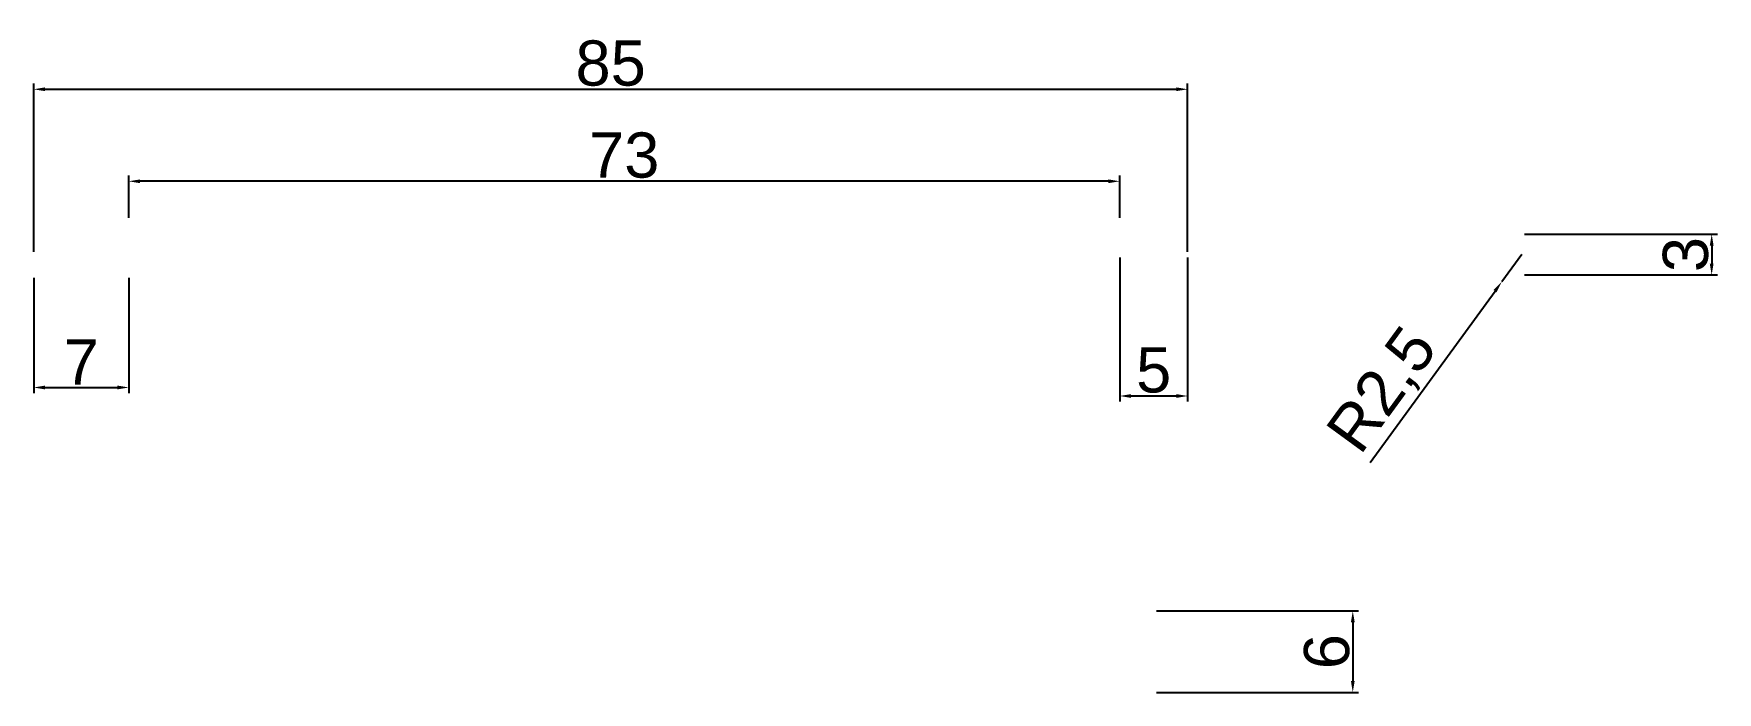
# Paper-space layout 'Orthographic' of a CAD drawing. Header units: millimetres. Extents: x 27 to 399, y 120 to 265.
import ezdxf

# ---------------------------------------------------------------- set-up
doc = ezdxf.new("R2010")
doc.units = ezdxf.units.MM
doc.styles.get("Standard").update_dxf_attribs({"font": 'arial.ttf'})
doc.dimstyles.new('ISO-25', dxfattribs={"dimtxt": 10, "dimasz": 2.5, "dimexe": 1.25, "dimexo": 0.625, "dimtad": 1, "dimtxsty": 'Standard', "dimcen": 2.5, "dimadec": 0, "dimazin": 0, "dimtfac": 1, "dimtmove": 0, "dimatfit": 3, "dimfxl": 1, "dimarcsym": 0})

# ---------------------------------------------------------------- blocks, each defined once
blk = doc.blocks.new('*D9')
at = {"color": 0, "lineweight": -2, "transparency": 16777216}
for p, q in [((27.27, 217.13), (27.27, 254.3)), ((29.77, 253.05), (279.77, 253.05)), ((282.27, 217.13), (282.27, 254.3))]:
    blk.add_line(p, q, dxfattribs=at)
at = {"color": 0, "transparency": 16777216}
for points in [[(29.77, 253.47), (29.77, 252.64), (27.27, 253.05)], [(279.77, 253.47), (279.77, 252.64), (282.27, 253.05)]]:
    blk.add_solid(points, dxfattribs=at)
at = {"layer": 'Defpoints', "color": 0, "transparency": 16777216}
for p in [(282.27, 253.05), (27.27, 216.51), (282.27, 216.51)]:
    blk.add_point(p, dxfattribs=at)
at = {"color": 0, "transparency": 16777216, "insert": (154.77, 258.78), "char_height": 10, "attachment_point": 5}
blk.add_mtext('85', dxfattribs=at)
blk = doc.blocks.new('*D10')
at = {"color": 0, "lineweight": -2, "transparency": 16777216}
for p, q in [((48.27, 224.63), (48.27, 233.96)), ((264.77, 232.71), (50.77, 232.71)), ((267.27, 224.63), (267.27, 233.96))]:
    blk.add_line(p, q, dxfattribs=at)
at = {"color": 0, "transparency": 16777216}
for points in [[(50.77, 233.12), (50.77, 232.29), (48.27, 232.71)], [(264.77, 233.12), (264.77, 232.29), (267.27, 232.71)]]:
    blk.add_solid(points, dxfattribs=at)
at = {"layer": 'Defpoints', "color": 0, "transparency": 16777216}
for p in [(48.27, 232.71), (48.27, 224.01), (267.27, 224.01)]:
    blk.add_point(p, dxfattribs=at)
at = {"color": 0, "transparency": 16777216, "insert": (157.77, 238.44), "char_height": 10, "attachment_point": 5}
blk.add_mtext('73', dxfattribs=at)
blk = doc.blocks.new('*D11')
at = {"color": 0, "lineweight": -2, "transparency": 16777216}
for p, q in [((27.27, 211.38), (27.27, 185.87)), ((48.27, 211.38), (48.27, 185.87)), ((29.77, 187.12), (45.77, 187.12))]:
    blk.add_line(p, q, dxfattribs=at)
at = {"color": 0, "transparency": 16777216}
for points in [[(29.77, 187.54), (29.77, 186.7), (27.27, 187.12)], [(45.77, 187.54), (45.77, 186.7), (48.27, 187.12)]]:
    blk.add_solid(points, dxfattribs=at)
at = {"layer": 'Defpoints', "color": 0, "transparency": 16777216}
for p in [(27.27, 212.01), (48.27, 212.01), (48.27, 187.12)]:
    blk.add_point(p, dxfattribs=at)
at = {"color": 0, "transparency": 16777216, "insert": (37.77, 192.74), "char_height": 10, "attachment_point": 5}
blk.add_mtext('7', dxfattribs=at)
blk = doc.blocks.new('*D12')
at = {"color": 0, "lineweight": -2, "transparency": 16777216}
for p, q in [((267.27, 215.88), (267.27, 183.99)), ((282.27, 215.88), (282.27, 183.99)), ((269.77, 185.24), (279.77, 185.24))]:
    blk.add_line(p, q, dxfattribs=at)
at = {"color": 0, "transparency": 16777216}
for points in [[(269.77, 185.65), (269.77, 184.82), (267.27, 185.24)], [(279.77, 185.65), (279.77, 184.82), (282.27, 185.24)]]:
    blk.add_solid(points, dxfattribs=at)
at = {"layer": 'Defpoints', "color": 0, "transparency": 16777216}
for p in [(267.27, 216.51), (282.27, 216.51), (282.27, 185.24)]:
    blk.add_point(p, dxfattribs=at)
at = {"color": 0, "transparency": 16777216, "insert": (274.77, 190.95), "char_height": 10, "attachment_point": 5}
blk.add_mtext('5', dxfattribs=at)
blk = doc.blocks.new('*D13')
at = {"color": 0, "lineweight": -2, "transparency": 16777216}
for p, q in [((275.39, 137.72), (320.02, 137.72)), ((318.77, 135.22), (318.77, 122.22)), ((275.39, 119.72), (320.02, 119.72))]:
    blk.add_line(p, q, dxfattribs=at)
at = {"color": 0, "transparency": 16777216}
for points in [[(318.36, 135.22), (319.19, 135.22), (318.77, 137.72)], [(318.36, 122.22), (319.19, 122.22), (318.77, 119.72)]]:
    blk.add_solid(points, dxfattribs=at)
at = {"layer": 'Defpoints', "color": 0, "transparency": 16777216}
for p in [(274.77, 137.72), (274.77, 119.72), (318.77, 119.72)]:
    blk.add_point(p, dxfattribs=at)
at = {"color": 0, "transparency": 16777216, "insert": (313.04, 128.72), "char_height": 10, "attachment_point": 5, "rotation": 90}
blk.add_mtext('6', dxfattribs=at)
blk = doc.blocks.new('*D14')
at = {"color": 0, "lineweight": -2, "transparency": 16777216}
for p, q in [((356.1, 216.51), (351.68, 210.45)), ((322.59, 170.56), (350.2, 208.43))]:
    blk.add_line(p, q, dxfattribs=at)
at = {"color": 0, "transparency": 16777216}
blk.add_solid([(349.87, 208.67), (350.54, 208.18), (351.68, 210.45)], dxfattribs=at)
at = {"layer": 'Defpoints', "color": 0, "transparency": 16777216}
for p in [(356.1, 216.51), (351.68, 210.45)]:
    blk.add_point(p, dxfattribs=at)
at = {"color": 0, "transparency": 16777216, "insert": (325.8, 186.23), "char_height": 10, "attachment_point": 5, "rotation": 53.8955}
blk.add_mtext('R2,5', dxfattribs=at)
blk = doc.blocks.new('*D15')
at = {"color": 0, "lineweight": -2, "transparency": 16777216}
for p, q in [((356.72, 221.01), (399.33, 221.01)), ((398.08, 218.51), (398.08, 214.51)), ((356.72, 212.01), (399.33, 212.01))]:
    blk.add_line(p, q, dxfattribs=at)
at = {"color": 0, "transparency": 16777216}
for points in [[(397.66, 218.51), (398.5, 218.51), (398.08, 221.01)], [(397.66, 214.51), (398.5, 214.51), (398.08, 212.01)]]:
    blk.add_solid(points, dxfattribs=at)
at = {"layer": 'Defpoints', "color": 0, "transparency": 16777216}
for p in [(356.1, 221.01), (356.1, 212.01), (398.08, 212.01)]:
    blk.add_point(p, dxfattribs=at)
at = {"color": 0, "transparency": 16777216, "insert": (392.34, 216.51), "char_height": 10, "attachment_point": 5, "rotation": 90}
blk.add_mtext('3', dxfattribs=at)

psp = doc.layouts.new('Orthographic')

# ---------------------------------------------------------------- dimensions: what is measured, and where the dimension line sits
for base, p1, p2, picture, middle in [((282.266, 253.054), (27.266, 216.507), (282.266, 216.507), '*D9', (154.766, 258.784)), ((48.266, 232.708), (267.266, 224.007), (48.266, 224.007), '*D10', (157.766, 238.442)), ((282.266, 185.235), (267.266, 216.507), (282.266, 216.507), '*D12', (274.766, 190.945)), ((48.266, 187.119), (27.266, 212.007), (48.266, 212.007), '*D11', (37.766, 192.744))]:
    dim = psp.add_linear_dim(base=base, p1=p1, p2=p2, dimstyle='ISO-25', override={"dimlfac": -0.333333})
    dim.commit()
    dim.dimension.update_dxf_attribs({"geometry": picture, "text_midpoint": middle})
for base, p1, p2, picture, middle in [((398.078, 212.007), (356.097, 221.007), (356.097, 212.007), '*D15', (392.344, 216.507)), ((318.772, 119.72), (274.766, 137.72), (274.766, 119.72), '*D13', (313.041, 128.72))]:
    dim = psp.add_linear_dim(base=base, p1=p1, p2=p2, angle=90, dimstyle='ISO-25', override={"dimlfac": -0.333333})
    dim.commit()
    dim.dimension.update_dxf_attribs({"geometry": picture, "text_midpoint": middle})
dim = psp.add_radius_dim(center=(356.097, 216.507), mpoint=(351.678, 210.447), dimstyle='ISO-25', override={"dimlfac": -0.333333})
dim.commit()
dim.dimension.update_dxf_attribs({"geometry": '*D14', "text_midpoint": (331.161, 182.316), "dimtype": 164})

doc.saveas('drawing.dxf')
